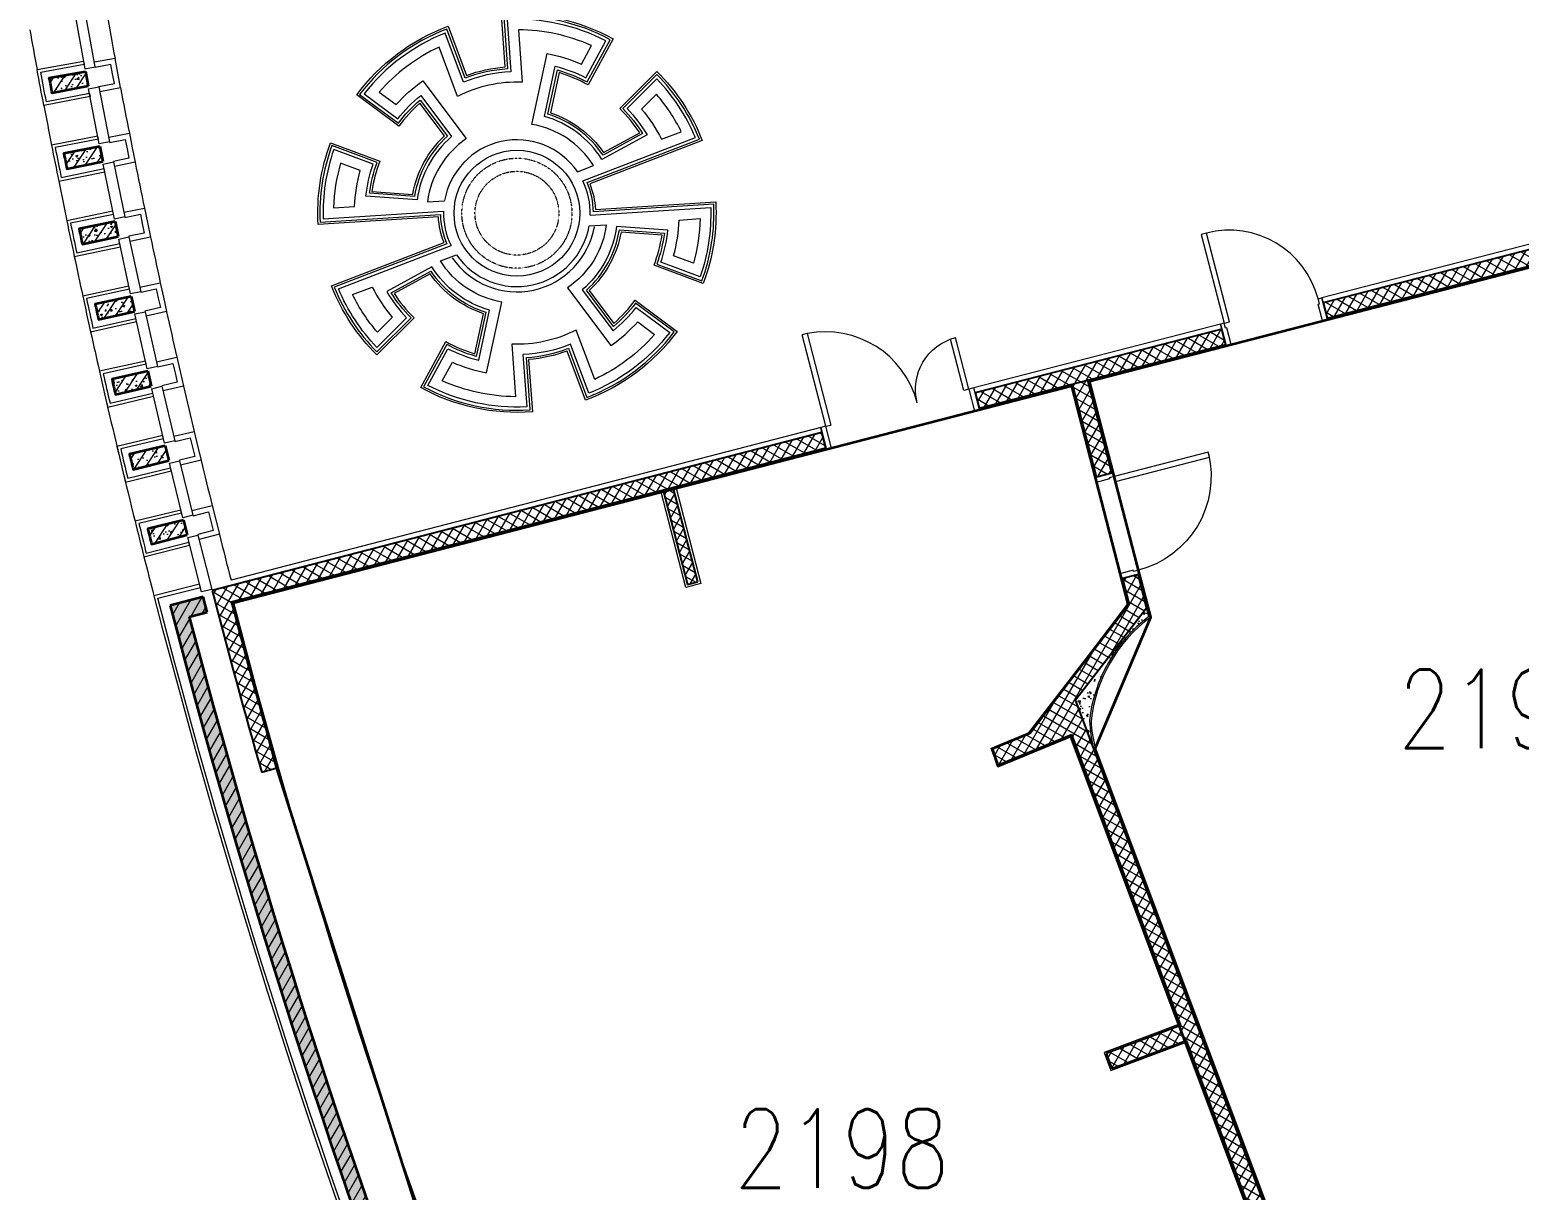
# Model space of a CAD drawing. Header units: inches. Extents: x 342932 to 557958, y 80625 to 242727.
# Drawn here: x 344131 to 358342, y 144757 to 155827 of the extents above; entities that cross this region are included whole.
import ezdxf
from ezdxf.enums import TextEntityAlignment as Align

# ---------------------------------------------------------------- set-up
doc = ezdxf.new("R2010")
doc.units = ezdxf.units.IN
doc.header["$MEASUREMENT"] = 0
doc.linetypes.add('First Floor$0$HIDDEN', pattern=[0.375, 0.25, -0.125])
for name, color, linetype, lineweight in [('First Floor$0$A-G250-G-Walls-Low-Level', 251, 'Continuous', 15), ('First Floor$0$A-G250-G-Walls-Precast-Concrete', 251, 'Continuous', 35), ('First Floor$0$A-G250-M-Walls-Blockwork', 7, 'Continuous', 25), ('First Floor$0$A-G250-M-Walls-Concrete', 251, 'Continuous', 20), ('First Floor$0$A-G252-H-Internal-Walls', 251, 'Continuous', 9), ('First Floor$0$A-G262-H-Precast-Panel', 251, 'Continuous', 5), ('First Floor$0$A-G312-M-Wall-Cladding-Panel', 7, 'Continuous', 9), ('First Floor$0$A-G312-M-Wall-Finish-Plaster', 7, 'Continuous', 15), ('First Floor$0$A-G321-M-Window', 251, 'Continuous', 9), ('First Floor$0$A-G322-M-Door', 251, 'Continuous', 15), ('First Floor$0$A-G4-M-Furniture and fittings', 251, 'Continuous', 9), ('First Floor$0$A-G4-M-Furniture-and-Fittings', 251, 'Continuous', 9), ('First Floor$0$Z-Z001-S-Room-Name-Identification-250', 7, 'Continuous', 15)]:
    doc.layers.add(name, color=color, linetype=linetype, lineweight=lineweight)
doc.styles.add('First Floor$0$Tag-RomanS', font='romans.shx', dxfattribs={"width": 0.8})
pattern_1 = [(50, (361382.11, 239676.52), (182.18467, -15.93909), [19.05, -209.55]), (355, (361382.11, 239676.52), (-35.24283, 191.05664), [15.24, -167.64]), (100.451, (361397.3, 239675.2), (146.9425, 175.1167), [16.19, -178.09]), (46.1842, (361382.11, 239727.32), (271.07904, -42.04233), [28.575, -314.325]), (96.6356, (361404.7, 239723.82), (237.4042, 247.42556), [24.285, -267.135]), (351.184, (361382.1, 239727.32), (237.4046, 247.4251), [22.86, -251.46]), (21, (361407.51, 239714.62), (151.61488, -102.26552), [19.05, -209.55]), (326, (361407.51, 239714.62), (61.80203, 184.18797), [15.24, -167.64]), (71.4514, (361420.15, 239706.1), (213.4165, 81.92286), [16.19, -178.09]), (37.5, (361382.114, 239676.52), (3.088603, 84.55504), [0, -165.608, 0, -170.18, 0, -168.275]), (7.5, (361382.11, 239676.52), (66.81966, 100.180575), [0, -97.028, 0, -161.798, 0, -64.135]), (327.5, (361325.47, 239676.52), (135.590595, -5.728744), [0, -63.5, 0, -198.12, 0, -262.89]), (317.5, (361300.07, 239676.52), (148.12918, 25.42649), [0, -82.55, 0, -131.572, 0, -186.69])]
pattern_2 = [(56.57816, (361382.11, 239676.52), (-66.24939, 43.71966), [])]
pattern_3 = [(150, (361382.11, 239676.52), (-39.6875, -68.740766), []), (240, (361382.11, 239676.52), (68.740766, -39.6875), [])]

# ---------------------------------------------------------------- blocks, each defined once
blk = doc.blocks.new('First Floor$0$tag-roomname')
at = {"lineweight": 18, "ltscale": 0.01, "style": 'First Floor$0$Tag-RomanS', "width": 0.8}
blk.add_attdef('ROOM_NO_2', text='', height=3, dxfattribs=at).set_placement((0, 1.612), align=Align.MIDDLE_CENTER)
at = {"linetype": 'ByBlock', "lineweight": 15, "ltscale": 0.01, "style": 'First Floor$0$Tag-RomanS', "width": 0.8, "flags": 1}
for tag, p in [('ROOM_NAME_1', (0, -2.288)), ('ROOM_NAME_2', (0, -5.744))]:
    blk.add_attdef(tag, text='', height=2.5, dxfattribs=at).set_placement(p, align=Align.MIDDLE_CENTER)
blk = doc.blocks.new('First Floor$0$d1000-215')
at = {"layer": 'First Floor$0$A-G322-M-Door'}
for points in [[(88, 1089), (38, 1089), (38, 215), (88, 215)], [(50, 165), (38, 165), (38, 215), (0, 215), (0, 0), (50, 0)]]:
    blk.add_lwpolyline(points, close=True, dxfattribs=at)
at = {"layer": 'First Floor$0$A-G322-M-Door', "elevation": 0}
blk.add_lwpolyline([(950, 165), (962, 165), (962, 215), (1000, 215), (1000, 0), (950, 0)], close=True, dxfattribs=at)
at = {"layer": 'First Floor$0$A-G322-M-Door'}
blk.add_arc((88, 215), 874, 0.0007, 90, dxfattribs=at)
blk = doc.blocks.new('First Floor$0$d1')
at = {"layer": 'First Floor$0$A-G322-M-Door'}
for p, q in [((-1625, 654, 0), (-1673, 641, 0)), ((-1448, -230, 0), (-1673, 641, 0)), ((-1625, 654, 0), (-1399, -218, 0)), ((-1448, -230, 0), (-1399, -218, 0))]:
    blk.add_line(p, q, dxfattribs=at)
at = {"layer": 'First Floor$0$A-G322-M-Door', "extrusion": (0, 2.52435e-29, -1)}
for p, q in [((-131, 111, 0), (-258, 601, 0)), ((-82, 123, 0), (-210, 616, 0)), ((-82, 123, 0), (-131, 111, 0))]:
    blk.add_line(p, q, dxfattribs=at)
at = {"layer": 'First Floor$0$A-G322-M-Door', "extrusion": (0, 2.52435e-29, -1), "elevation": 0}
for points in [[(82, 123), (29, -85), (-20, -72), (34, 136), (82, 123)], [(1442, -451), (1394, -438), (1448, -230), (1496, -243), (1442, -451)]]:
    blk.add_lwpolyline(points, dxfattribs=at)
at = {"layer": 'First Floor$0$A-G322-M-Door'}
blk.add_arc((-1450, -232, 0), 903, 14.5667, 101.1651, dxfattribs=at)
at = {"layer": 'First Floor$0$A-G322-M-Door', "extrusion": (0, 2.52435e-29, -1)}
blk.add_arc((82, 122, 0), 510, 345.5935, 75.5064, dxfattribs=at)
blk = doc.blocks.new('First Floor$0$d1000-180')
at = {"layer": 'First Floor$0$A-G322-M-Door'}
blk.add_lwpolyline([(-88, 1104), (-38, 1104), (-38, 180), (-88, 180)], close=True, dxfattribs=at)
for points in [[(-950, 130), (-950, 0), (-1000, 0), (-1000, 180), (-962, 180), (-962, 130), (-950, 130)], [(-38, 180), (-38, 130), (-50, 130), (-50, 0), (0, 0), (0, 180), (-38, 180)]]:
    blk.add_lwpolyline(points, dxfattribs=at)
blk.add_arc((-38, 180), 924, 90.7586, 180.0053, dxfattribs=at)
blk = doc.blocks.new('First Floor$0$Bench Type04')
at = {"layer": 'First Floor$0$A-G4-M-Furniture and fittings', "elevation": 0}
blk.add_lwpolyline([(765, 1172, 0.053574), (499, 1308), (388, 932, -0.161006), (868, 517), (1224, 680, 0.053574), (1051, 924), (1429, 1252, -0.146465), (1882, 260), (1387, 189, -0.067933), (1387, -189), (1882, -260, -0.146465), (1429, -1252), (1051, -924, 0.053574), (1224, -680), (868, -517, -0.161006), (388, -932), (499, -1308, 0.053574), (765, -1172), (1036, -1593, -0.104858), (300, -1876), (126, -739, -0.084907), (-126, -739), (-300, -1876, -0.104858), (-1036, -1593), (-765, -1172, 0.053574), (-499, -1308), (-388, -932, -0.161006), (-868, -517), (-1224, -680, 0.053574), (-1051, -924), (-1429, -1252, -0.146465), (-1882, -260), (-1387, -189, -0.067933), (-1387, 189), (-1882, 260, -0.146465), (-1429, 1252), (-1051, 924, 0.053574), (-1224, 680), (-868, 517, -0.161006), (-388, 932), (-499, 1308, 0.053574), (-765, 1172), (-1036, 1593, -0.104858), (-300, 1876), (-126, 739, -0.084907), (126, 739), (300, 1876, -0.104858), (1036, 1593), (765, 1172)], format="xyb", dxfattribs=at)
at = {"layer": 'First Floor$0$A-G4-M-Furniture and fittings'}
for points in [[(143, -716), (317, -1853, 0.099478), (1008, -1587), (759, -1200, -0.053835), (486, -1334), (364, -921, 0.1703), (859, -491), (1252, -671, -0.053835), (1080, -922), (1427, -1224, 0.141065), (1859, -277), (1364, -206, 0.075164), (1364, 206), (1859, 277, 0.141065), (1427, 1224), (1080, 922, -0.053835), (1252, 671), (859, 491, 0.1703), (364, 921), (486, 1334, -0.053835), (759, 1200), (1008, 1587, 0.099478), (317, 1853), (143, 716, 0.098977), (-143, 716), (-317, 1853, 0.099478), (-1008, 1587), (-759, 1200, -0.053835), (-486, 1334), (-364, 921, 0.1703), (-859, 491), (-1252, 671, -0.053835), (-1080, 922), (-1427, 1224, 0.141065), (-1859, 277), (-1364, 206, 0.075164), (-1364, -206), (-1859, -277, 0.141065), (-1427, -1224), (-1080, -922, -0.053835), (-1252, -671), (-859, -491, 0.1703), (-364, -921), (-486, -1334, -0.053835), (-759, -1200), (-1008, -1587, 0.099478), (-317, -1853), (-143, -716, 0.098977), (143, -716)], [(-168, 680), (-342, 1818, 0.0912), (-966, 1578), (-750, 1241, -0.054208), (-466, 1373), (-328, 902, 0.184997), (-847, 453), (-1293, 656, -0.054208), (-1122, 919), (-1424, 1181, 0.13276), (-1825, 303), (-1330, 232, 0.086431), (-1330, -232), (-1825, -303, 0.13276), (-1424, -1181), (-1122, -919, -0.054208), (-1293, -656), (-847, -453, 0.184997), (-328, -902), (-466, -1373, -0.054208), (-750, -1241), (-966, -1578, 0.0912), (-342, -1818), (-168, -680)], [(168, 680), (342, 1818, -0.0912), (966, 1578), (750, 1241, 0.054208), (466, 1373), (328, 902, -0.184997), (847, 453), (1293, 656, 0.054208), (1122, 919), (1424, 1181, -0.13276), (1825, 303), (1330, 232, -0.086431), (1330, -232), (1825, -303, -0.13276), (1424, -1181), (1122, -919, 0.054208), (1293, -656), (847, -453, -0.184997), (328, -902), (466, -1373, 0.054208), (750, -1241), (966, -1578, -0.0912), (342, -1818), (168, -680)], [(-264, 648), (-289, 810, 0.214771), (-798, 320), (-1426, 607, -0.055297), (-1258, 905), (-1410, 1037, 0.10312), (-1707, 387), (-1210, 315, 0.128213), (-1210, -315), (-1707, -387, 0.10312), (-1410, -1037), (-1258, -905, -0.055297), (-1426, -607), (-798, -320, 0.214771), (-289, -810), (-264, -648)], [(264, 648), (289, 810, -0.214771), (798, 320), (1426, 607, 0.055297), (1258, 905), (1410, 1037, -0.10312), (1707, 387), (1210, 315, -0.128213), (1210, -315), (1707, -387, -0.10312), (1410, -1037), (1258, -905, 0.055297), (1426, -607), (798, -320, -0.214771), (289, -810), (264, -648)]]:
    blk.add_lwpolyline(points, format="xyb", dxfattribs=at)
for points in [[(-394, 1499), (-424, 1698, 0.061602), (-825, 1543), (-717, 1374, -0.055965), (-394, 1499)], [(394, 1499), (424, 1698, -0.061602), (825, 1543), (717, 1374, 0.055965), (394, 1499)], [(-394, -1499, -0.055965), (-717, -1374), (-825, -1543, 0.061602), (-424, -1698), (-394, -1499)], [(394, -1499, 0.055965), (717, -1374), (825, -1543, -0.061602), (424, -1698), (394, -1499)]]:
    blk.add_lwpolyline(points, format="xyb", close=True, dxfattribs=at)
blk.add_circle((0, 0), 600, dxfattribs=at)
at = {"layer": 'First Floor$0$A-G4-M-Furniture and fittings', "linetype": 'First Floor$0$HIDDEN', "ltscale": 0.35}
for radius in [525, 400]:
    blk.add_circle((0, 0, 0), radius, dxfattribs=at)
at = {"layer": 'First Floor$0$A-G4-M-Furniture and fittings'}
for centre, radius, start, end in [((0, 0), 700, 112.1819, 247.8181), ((0, 0), 700, 76.1207, 103.8793), ((0, 0, 0), 700, 292.1819, 67.8181), ((0, 0, 0), 750, 292.1819, 67.8181), ((0, 0, 0), 700, 256.1207, 283.8793)]:
    blk.add_arc(centre, radius, start, end, dxfattribs=at)

msp = doc.modelspace()

# ---------------------------------------------------------------- hatches: boundary and pattern name
at = {"layer": 'First Floor$0$A-G252-H-Internal-Walls'}
h = msp.add_hatch(dxfattribs=at)
h.set_pattern_fill('ANSI37', color=256, scale=25, angle=105, style=0)
h.set_pattern_definition(pattern_3)
h.paths.add_polyline_path([(360096, 154585.8), (359950.2, 154550.3, 0.0017427), (360053.2, 154148.1), (356471.5, 153221.2), (356509.1, 153076), (360091.1, 154003, 0.0050735), (360409.6, 152837.1), (360553.9, 152878.2, -0.0074402)])
h = msp.add_hatch(dxfattribs=at)
h.set_pattern_fill('ANSI37', color=256, scale=25, angle=105, style=0)
h.set_pattern_definition(pattern_3)
h.paths.add_polyline_path([(355541, 152825.4), (355503.4, 152970.6), (353151.3, 152361.9), (353188.9, 152216.7)])
h = msp.add_hatch(dxfattribs=at)
h.set_pattern_fill('ANSI37', color=256, scale=25, angle=105, style=0)
h.set_pattern_definition(pattern_3)
h.paths.add_polyline_path([(354308.8, 151561.4), (354454, 151599), (354224.8, 152484.8), (354079.6, 152447.2)])
h = msp.add_hatch(dxfattribs=at)
h.set_pattern_fill('ANSI37', color=256, scale=25, angle=105, style=0)
h.set_pattern_definition(pattern_3)
h.paths.add_polyline_path([(351727.1, 151838.4), (351689.3, 151983.5), (345870.3, 150477.5, 0.0060497), (346343.8, 148740.6), (346488, 148781.8, -0.0055442), (346053.3, 150370)])
h = msp.add_hatch(dxfattribs=at)
h.set_pattern_fill('ANSI37', color=256, scale=25, angle=105, style=0)
h.set_pattern_definition(pattern_3)
h.paths.add_polyline_path([(350270.6, 151461.4), (350173.8, 151436.4), (350406.8, 150536), (350503.6, 150561.1)])
h = msp.add_hatch(dxfattribs=at)
h.set_pattern_fill('ANSI37', color=256, scale=25, angle=105, style=0)
h.set_pattern_definition(pattern_3)
h.paths.add_polyline_path([(354107.5, 149433.6), (354785.3, 150311), (354702.6, 150630.3), (354557.4, 150592.8), (354621.7, 150344.5), (353672.8, 149116.3), (353314.5, 148967.8), (353371.2, 148813.7), (354071, 149103.5), (355111.2, 146327.9), (354400.9, 146061.7), (354454.2, 145917.1), (355165.3, 146183.6), (355736.3, 144659.8), (355020.9, 144391.7), (355072.8, 144251), (355788.9, 144519.4), (357237.3, 140654.4), (358458.6, 141240.7), (358922.4, 140380.1), (359054.4, 140451.3), (358593.9, 141305.7), (362751.7, 143301.7), (362684.1, 143435.7), (357320.2, 140860.6)])
h = msp.add_hatch(dxfattribs=at)
h.set_pattern_fill('AR-CONC', color=256, angle=90, style=0)
h.set_pattern_definition([(140, (361382.11, 239676.52), (15.93909, 182.18467), [19.05, -209.55]), (85, (361382.11, 239676.52), (-191.05664, -35.24283), [15.24, -167.64]), (190.451, (361383.44, 239691.7), (-175.1167, 146.9425), [16.19, -178.09]), (136.1842, (361331.31, 239676.52), (42.04233, 271.07904), [28.575, -314.325]), (186.6356, (361334.82, 239699.1), (-247.42556, 237.4042), [24.285, -267.135]), (81.184, (361331.3, 239676.52), (-247.4251, 237.4046), [22.86, -251.46]), (111, (361344.01, 239701.92), (102.26552, 151.61488), [19.05, -209.55]), (56, (361344.01, 239701.92), (-184.18797, 61.80203), [15.24, -167.64]), (161.4514, (361352.54, 239714.56), (-81.92286, 213.4165), [16.19, -178.09]), (127.5, (361382.114, 239676.52), (-84.55504, 3.088603), [0, -165.608, 0, -170.18, 0, -168.275]), (97.5, (361382.11, 239676.52), (-100.180575, 66.81966), [0, -97.028, 0, -161.798, 0, -64.135]), (57.5, (361382.114, 239619.88), (5.728744, 135.590595), [0, -63.5, 0, -198.12, 0, -262.89]), (47.5, (361382.11, 239594.48), (-25.42649, 148.12918), [0, -82.55, 0, -131.572, 0, -186.69])])
edge = h.paths.add_edge_path()
edge.add_arc((355667.7, 149081.3), 1434.2, 126.93888, 173.80651)
edge.add_arc((355528, 149292.9), 1287.4, 182.53211, 194.74602)
edge.add_line((354283, 148965.3), (354107.5, 149433.6))
edge.add_line((354107.5, 149433.6), (354784.5, 150310))
edge.add_line((354784.5, 150310), (354805.8, 150227.7))
at = {"layer": 'First Floor$0$A-G262-H-Precast-Panel'}
h = msp.add_hatch(dxfattribs=at)
h.set_pattern_fill('ANSI31', color=256, scale=25, angle=11.57816, style=0)
h.set_pattern_definition(pattern_2)
h.paths.add_polyline_path([(344661.2, 155430.5), (344316.9, 155367.7, 0.0004974), (344344.5, 155221.4), (344688.2, 155287.8, -0.0004872)])
h = msp.add_hatch(dxfattribs=at)
h.set_pattern_fill('AR-CONC', color=256, style=0)
h.set_pattern_definition(pattern_1)
h.paths.add_polyline_path([(344661.2, 155430.5), (344316.9, 155367.7, 0.0004974), (344344.5, 155221.4), (344688.2, 155287.8, -0.0004872)])
h = msp.add_hatch(dxfattribs=at)
h.set_pattern_fill('AR-CONC', color=256, style=0)
h.set_pattern_definition(pattern_1)
h.paths.add_polyline_path([(344813.3, 154642.2), (344799.5, 154713.5), (344455.8, 154647.1, 0.0002487), (344470.3, 154574)])
h.paths.add_polyline_path([(344813.3, 154642.2), (344470.3, 154574, 0.0002487), (344484.9, 154501), (344827.1, 154571)])
h = msp.add_hatch(dxfattribs=at)
h.set_pattern_fill('ANSI31', color=256, scale=25, angle=11.57816, style=0)
h.set_pattern_definition(pattern_2)
h.paths.add_polyline_path([(344813.3, 154642.2), (344470.3, 154574, 0.0002487), (344484.9, 154501), (344827.1, 154571)])
h.paths.add_polyline_path([(344813.3, 154642.2), (344799.5, 154713.5), (344455.8, 154647.1, 0.0002487), (344470.3, 154574)])
h = msp.add_hatch(dxfattribs=at)
h.set_pattern_fill('ANSI31', color=256, scale=25, angle=11.57816, style=0)
h.set_pattern_definition(pattern_2)
h.paths.add_polyline_path([(344944.9, 153997.4), (344601.9, 153927.5, 0.0004974), (344632.4, 153781.8), (344974.6, 153855.2)])
h = msp.add_hatch(dxfattribs=at)
h.set_pattern_fill('AR-CONC', color=256, style=0)
h.set_pattern_definition(pattern_1)
h.paths.add_polyline_path([(344601.9, 153927.5, 0.0004974), (344632.4, 153781.8), (344974.6, 153855.2), (344944.9, 153997.4)])
h = msp.add_hatch(dxfattribs=at)
h.set_pattern_fill('AR-CONC', color=256, style=0)
h.set_pattern_definition(pattern_1)
h.paths.add_polyline_path([(345128.4, 153140.9), (345097.3, 153282.7), (344755, 153209.5, 0.0004974), (344786.9, 153064)])
h = msp.add_hatch(dxfattribs=at)
h.set_pattern_fill('ANSI31', color=256, scale=25, angle=11.57816, style=0)
h.set_pattern_definition(pattern_2)
h.paths.add_polyline_path([(345128.4, 153140.9), (345097.3, 153282.7), (344755, 153209.5, 0.0004974), (344786.9, 153064)])
h = msp.add_hatch(dxfattribs=at)
h.set_pattern_fill('ANSI31', color=256, scale=25, angle=11.57816, style=0)
h.set_pattern_definition(pattern_2)
h.paths.add_polyline_path([(344915.1, 152493, 0.0004974), (344948.5, 152347.8), (345289.2, 152428), (345256.7, 152569.5)])
h = msp.add_hatch(dxfattribs=at)
h.set_pattern_fill('AR-CONC', color=256, style=0)
h.set_pattern_definition(pattern_1)
h.paths.add_polyline_path([(345289.2, 152428), (345256.7, 152569.5), (344915.1, 152493, 0.0004974), (344948.5, 152347.8)])
h = msp.add_hatch(dxfattribs=at)
h.set_pattern_fill('AR-CONC', color=256, style=0)
h.set_pattern_definition(pattern_1)
h.paths.add_polyline_path([(345082.3, 151778.1, 0.0004974), (345117, 151633.3), (345456.2, 151716.6), (345422.3, 151857.8)])
h = msp.add_hatch(dxfattribs=at)
h.set_pattern_fill('ANSI31', color=256, scale=25, angle=11.57816, style=0)
h.set_pattern_definition(pattern_2)
h.paths.add_polyline_path([(345082.3, 151778.1, 0.0004974), (345117, 151633.3), (345456.2, 151716.6), (345422.3, 151857.8)])
h = msp.add_hatch(dxfattribs=at)
h.set_pattern_fill('ANSI31', color=256, scale=25, angle=11.57816, style=0)
h.set_pattern_definition(pattern_2)
h.paths.add_polyline_path([(345256.4, 151064.9, 0.0004974), (345292.6, 150920.4), (345631.7, 151007.2), (345596.4, 151148.1)])
h = msp.add_hatch(dxfattribs=at)
h.set_pattern_fill('AR-CONC', color=256, style=0)
h.set_pattern_definition(pattern_1)
h.paths.add_polyline_path([(345256.4, 151064.9, 0.0004974), (345292.6, 150920.4), (345631.7, 151007.2), (345596.4, 151148.1)])
h = msp.add_hatch(dxfattribs=at)
h.set_pattern_fill('AR-CONC', color=256, style=0)
h.set_pattern_definition(pattern_1)
h.paths.add_polyline_path([(345651.2, 150227.8), (345820.6, 150271.9), (345782.5, 150417.6), (345468, 150335.7, 0.0321023), (348475.6, 141220.8), (348614.8, 141276.9, -0.0315978)])
h = msp.add_hatch(dxfattribs=at)
h.set_pattern_fill('ANSI31', color=256, scale=25, angle=15, style=0)
h.set_pattern_definition([(60, (361382.11, 239676.52), (-68.740766, 39.6875), [])])
h.paths.add_polyline_path([(345651.2, 150227.8), (345820.6, 150271.9), (345782.5, 150417.6), (345468, 150335.7, 0.0321023), (348475.6, 141220.8), (348614.8, 141276.9, -0.0315978)])

# ---------------------------------------------------------------- linework, layer by layer
at = {"lineweight": 35}
msp.add_lwpolyline([(360080.3, 153984.7), (360409.6, 152837.1), (361347, 149841.5), (362149.5, 147596.5), (362822.3, 145934.6), (363682.1, 143993), (357328.5, 140881.2), (354297.3, 148969.8), (354825.5, 150223.6), (354719.1, 150634.6), (354243.1, 152474)], close=True, dxfattribs=at)
at = {"lineweight": 35, "elevation": 0}
msp.add_lwpolyline([(346071.6, 150359.2), (354068.8, 152428.9), (354607.2, 150348.4), (353672.8, 149116.3), (353314.5, 148967.8), (353367, 148802.3), (354060.3, 149089.4), (357229, 140633.8), (358452.2, 141221), (360357.1, 137686.3), (352782.1, 133499.8), (351211, 136495.9), (348909.1, 141685), (347821, 144589.8), (346488, 148781.8)], close=True, dxfattribs=at)
at = {"layer": 'First Floor$0$A-G250-G-Walls-Low-Level'}
for centre, radius, start, end in [((424411.2, 170215.1, 0), 80808.8, 190.138364, 190.453651), ((417882.1, 169176.5), 74950, 190.260029, 190.554344), ((424367.1, 170449.4, 0), 80808.8, 190.822672, 191.13819), ((417882.1, 169176.5), 74950, 190.821906, 191.116221), ((424354.4, 170513, 0), 80808.8, 191.384092, 191.70019), ((417882.1, 169176.5), 74950, 191.383779, 191.678221), ((424340.9, 170576.4, 0), 80808.8, 191.946092, 192.26219), ((417882.1, 169176.5), 74950, 191.945779, 192.240221), ((424326.9, 170639.7, 0), 80808.8, 192.508672, 192.82419), ((417882.1, 169176.5), 74950, 192.507779, 192.802221), ((424312.2, 170702.8, 0), 80808.8, 193.070672, 193.38619), ((417882.1, 169176.5), 74950, 193.069779, 193.926221), ((424296.9, 170765.8, 0), 80808.8, 193.632672, 193.94819), ((424281, 170828.7, 0), 80808.8, 194.194672, 194.514466), ((417882.1, 169176.5), 74950, 194.193779, 194.488221)]:
    msp.add_arc(centre, radius, start, end, dxfattribs=at)
at = {"layer": 'First Floor$0$A-G250-G-Walls-Precast-Concrete'}
for p, q in [((344661.2, 155430.5), (344688.2, 155287.8)), ((344799.5, 154713.5), (344827.1, 154571, 0)), ((344944.9, 153997.4, 0), (344974.6, 153855.2, 0)), ((345097.3, 153282.7, 0), (345128.4, 153140.9, 0)), ((345256.7, 152569.5, 0), (345289.2, 152428, 0)), ((345422.3, 151857.8, 0), (345456.2, 151716.6, 0)), ((345596.4, 151148.1), (345631.7, 151007.2)), ((345783.8, 150417.9), (345469.3, 150336)), ((345822.1, 150271.3), (345783.8, 150417.9)), ((345652.7, 150227.2), (345822.1, 150271.3))]:
    msp.add_line(p, q, dxfattribs=at)
for points in [[(344688.2, 155287.8), (344344.5, 155221.4, -0.0004974), (344316.9, 155367.7), (344661.2, 155430.5)], [(345596.4, 151148.1), (345256.4, 151064.9, 0.0004974), (345292.6, 150920.4), (345631.7, 151007.2)]]:
    msp.add_lwpolyline(points, format="xyb", dxfattribs=at)
at = {"layer": 'First Floor$0$A-G250-G-Walls-Precast-Concrete', "elevation": 0}
for points in [[(344799.5, 154713.5), (344455.8, 154647.1, 0.0004974), (344484.9, 154501), (344827.1, 154571)], [(344944.9, 153997.4), (344601.9, 153927.5, 0.0004974), (344632.4, 153781.8), (344974.6, 153855.2)], [(345097.3, 153282.7), (344755, 153209.5, 0.0004974), (344786.9, 153064), (345128.4, 153140.9)], [(345256.7, 152569.5), (344915.1, 152493, 0.0004974), (344948.5, 152347.8), (345289.2, 152428)], [(345422.3, 151857.8), (345082.3, 151778.1, 0.0004974), (345117, 151633.3), (345456.2, 151716.6)]]:
    msp.add_lwpolyline(points, format="xyb", dxfattribs=at)
at = {"layer": 'First Floor$0$A-G250-G-Walls-Precast-Concrete'}
for centre, radius, start, end in [((417883.3, 169177.2), 74825, 194.584225, 209.177477), ((417884.1, 169177.6), 74675.9, 194.700617, 209.062846)]:
    msp.add_arc(centre, radius, start, end, dxfattribs=at)
at = {"layer": 'First Floor$0$A-G250-M-Walls-Blockwork'}
for p, q in [((360053.2, 154148.1), (356471.5, 153221.2, 0)), ((356509.1, 153076, 0), (360091.1, 154003)), ((356471.5, 153221.2, 0), (356509.1, 153076)), ((355503.4, 152970.6, 0), (353151.3, 152361.9, 0)), ((355541, 152825.4, 0), (355503.4, 152970.6, 0)), ((353188.9, 152216.7, 0), (355541, 152825.4, 0)), ((353151.3, 152361.9, 0), (353188.9, 152216.7, 0)), ((351689.3, 151983.5, 0), (345870.3, 150477.5)), ((351727.4, 151837.4, 0), (351689.3, 151983.5, 0)), ((346053.3, 150370), (351727.1, 151838.4, 0)), ((350173.8, 151436.4, 0), (350406.8, 150536, 0)), ((350503.6, 150561.1, 0), (350270.6, 151461.4, 0)), ((350406.8, 150536, 0), (350503.6, 150561.1, 0)), ((354704.6, 150630.9, 0), (354557.4, 150592.8, 0)), ((354557.4, 150592.8, 0), (354621.7, 150344.5, 0)), ((354786.8, 150313, 0), (354704.6, 150630.9, 0)), ((354621.7, 150344.5, 0), (353672.8, 149116.3, 0)), ((354107.5, 149433.6, 0), (354785.3, 150311, 0)), ((357320.2, 140860.6, 0), (354107.5, 149433.6, 0)), ((353672.8, 149116.3, 0), (353314.5, 148967.8, 0)), ((353371.2, 148813.7, 0), (354071, 149103.5, 0)), ((354071, 149103.5, 0), (355111.2, 146327.9, 0)), ((353314.5, 148967.8, 0), (353371.2, 148813.7, 0)), ((346488, 148781.8), (346343.8, 148740.6)), ((355111.2, 146327.9, 0), (354400.9, 146061.7, 0)), ((354454.2, 145917.1, 0), (355165.3, 146183.6, 0)), ((355165.3, 146183.6, 0), (355736.3, 144659.8, 0)), ((354400.9, 146061.7, 0), (354454.2, 145917.1, 0))]:
    msp.add_line(p, q, dxfattribs=at)
at = {"layer": 'First Floor$0$A-G250-M-Walls-Blockwork', "extrusion": (0, 0, -1)}
for p, q in [((354308.8, 151561.4, 0), (354079.6, 152447.2, 0)), ((354454, 151599, 0), (354224.8, 152484.8, 0)), ((354308.8, 151561.4, 0), (354454, 151599, 0))]:
    msp.add_line(p, q, dxfattribs=at)
at = {"layer": 'First Floor$0$A-G250-M-Walls-Blockwork'}
for radius, start, end in [(74398.8, 194.556092, 195.942554), (74248.8, 194.671936, 195.942553)]:
    msp.add_arc((417881, 169176), radius, start, end, dxfattribs=at)
at = {"layer": 'First Floor$0$A-G250-M-Walls-Concrete'}
for p, q in [((354786.8, 150313, 0), (354107.5, 149433.6, 0)), ((354808.4, 150229.6, 0), (354786.8, 150313, 0)), ((354107.5, 149433.6, 0), (354283, 148965.3, 0))]:
    msp.add_line(p, q, dxfattribs=at)
for centre, radius, start, end in [((355667.7, 149081.3, 0), 1434.2, 126.80928, 173.80651), ((355528, 149292.9, 0), 1287.4, 182.53211, 194.74602)]:
    msp.add_arc(centre, radius, start, end, dxfattribs=at)
at = {"layer": 'First Floor$0$A-G312-M-Wall-Cladding-Panel'}
for p, q in [((344643, 155528.8, 0), (344648.3, 155499.3, 0)), ((344701, 155219, 0), (344706.7, 155189.5, 0)), ((344785.5, 154782.1, 0), (344779.8, 154811.5, 0)), ((344847.1, 154473, 0), (344841.1, 154502.4, 0)), ((344930.2, 154065.8, 0), (344924.2, 154095.2, 0)), ((344994.9, 153757.3, 0), (344988.6, 153786.6, 0)), ((345081.9, 153351, 0), (345075.6, 153380.3, 0)), ((345149.6, 153043.1, 0), (345143, 153072.4, 0)), ((345240.6, 152637.7, 0), (345234.1, 152666.9, 0)), ((345311.3, 152330.5, 0), (345304.5, 152359.7, 0)), ((345406.3, 151926, 0), (345399.5, 151955.2, 0)), ((345480.1, 151619.5, 0), (345472.9, 151648.6, 0))]:
    msp.add_line(p, q, dxfattribs=at)
for points in [[(344706.7, 155189.5), (344265.1, 155104.1, -0.0011675), (344200.1, 155448.1), (344643, 155528.8)], [(344701, 155219), (344288.9, 155139.3, -0.0009666), (344235.2, 155424), (344648.3, 155499.3)], [(345579, 151215.9), (345571.9, 151245), (345135.2, 151138.1, 0.0011674), (345220.2, 150798.6), (345655.8, 150910.2), (345648.3, 150939.2)], [(345577.6, 151215.5), (345171.5, 151116.2, 0.0009666), (345241.9, 150835.2), (345648.3, 150939.2)]]:
    msp.add_lwpolyline(points, format="xyb", dxfattribs=at)
at = {"layer": 'First Floor$0$A-G312-M-Wall-Cladding-Panel', "elevation": 0}
for points in [[(344779.8, 154811.5), (344338.3, 154726.2, 0.0011674), (344406.6, 154382.9), (344847.1, 154473)], [(344785.5, 154782.1), (344373.6, 154702.4, 0.0009666), (344430.1, 154418.3), (344841.1, 154502.4)], [(344924.2, 154095.2), (344483.6, 154005.5, 0.0011674), (344555.2, 153662.9), (344994.9, 153757.3)], [(344930.2, 154065.8), (344519.1, 153982.1, 0.0009666), (344578.4, 153698.6), (344988.6, 153786.6)], [(345075.6, 153380.3), (344635.9, 153286.3, 0.0011674), (344710.9, 152944.4), (345149.6, 153043.1)], [(345081.9, 153351), (344671.6, 153263.3, 0.0009666), (344733.7, 152980.3), (345143, 153072.4)], [(345234.1, 152666.9), (344795.3, 152568.6, 0.0011674), (344873.7, 152227.5), (345311.3, 152330.5)], [(345240.6, 152637.7), (344831.2, 152545.9, 0.0009666), (344896.1, 152263.6), (345304.5, 152359.7)], [(345399.5, 151955.2), (344961.7, 151852.5, 0.0011674), (345043.4, 151512.2), (345480.1, 151619.5)], [(345406.3, 151926), (344997.9, 151830.2, 0.0009666), (345065.5, 151548.5), (345472.9, 151648.6)], [(353976.4, 133377.1), (352514.6, 132569.2, -0.064398), (345352.2, 150403.8), (345758.7, 150507.6), (345751.3, 150536.6), (345315.6, 150425.5, 0.0645987), (352503, 132528.5), (353990.9, 133350.9), (353990.9, 133350.9), (353976.4, 133377.1)]]:
    msp.add_lwpolyline(points, format="xyb", dxfattribs=at)
at = {"layer": 'First Floor$0$A-G312-M-Wall-Finish-Plaster'}
for p, q in [((359992.2, 154184), (356459, 153269.6, 0)), ((360080.3, 153984.7), (356512.8, 153061.4, 0)), ((356471.5, 153221.2, 0), (356459, 153269.6, 0)), ((356509.1, 153076), (356512.8, 153061.4)), ((355490.9, 153019, 0), (353138.8, 152410.3, 0)), ((355503.4, 152970.6, 0), (355490.9, 153019, 0)), ((355544.7, 152810.9, 0), (354243.1, 152474, 0)), ((355541, 152825.4, 0), (355544.7, 152810.9, 0)), ((353151.3, 152361.9, 0), (353138.8, 152410.3, 0)), ((353192.6, 152202.2, 0), (354068.8, 152428.9, 0)), ((354468.5, 151602.7, 0), (354243.1, 152474, 0)), ((353188.9, 152216.7, 0), (353192.6, 152202.2, 0)), ((351676.8, 152031.9, 0), (346051.4, 150576, 0)), ((351689.3, 151983.5, 0), (351676.8, 152031.9, 0)), ((350298.6, 151453.1, 0), (351622.3, 151795.7, 0)), ((351622.3, 151795.7, 0), (351730.9, 151823.9, 0)), ((351727.1, 151838.4, 0), (351730.9, 151823.9, 0)), ((354294.3, 151557.6, 0), (354308.8, 151561.4, 0)), ((354468.5, 151602.7, 0), (354454, 151599, 0)), ((346071.6, 150359.2, 0), (350153.3, 151415.6, 0)), ((350388.9, 150505.5), (350153.3, 151415.6)), ((350298.6, 151453.1), (350534.1, 150543.1)), ((350298.6, 151453.1), (350534.1, 150543.1)), ((350534.1, 150543.1), (350388.9, 150505.5)), ((354607.2, 150348.4, 0), (353655, 149116.4, 0)), ((353303.8, 148970.9, 0), (353655, 149116.4, 0)), ((353367, 148802.3, 0), (354060.3, 149089.4, 0)), ((355091.9, 146336.7, 0), (354060.3, 149089.4, 0)), ((353367, 148802.3, 0), (353303.8, 148970.9, 0)), ((354297.3, 148969.8, 0), (357328.5, 140881.2, 0)), ((355091.9, 146336.7, 0), (354381.7, 146070.6, 0)), ((354445.4, 145897.7, 0), (355156.5, 146164.2, 0)), ((355717, 144668.6, 0), (355156.5, 146164.2, 0)), ((354381.7, 146070.6, 0), (354445.4, 145897.7, 0))]:
    msp.add_line(p, q, dxfattribs=at)
at = {"layer": 'First Floor$0$A-G312-M-Wall-Finish-Plaster', "extrusion": (0, 0, -1)}
for p, q in [((354294.3, 151557.6, 0), (354068.8, 152428.9, 0)), ((354557.4, 150592.8, 0), (354544.8, 150589.5, 0)), ((354607.2, 150348.4, 0), (354544.8, 150589.5, 0)), ((354704.6, 150630.9, 0), (354719.1, 150634.6, 0)), ((354825.5, 150223.6, 0), (354719.1, 150634.6, 0))]:
    msp.add_line(p, q, dxfattribs=at)
at = {"layer": 'First Floor$0$A-G312-M-Wall-Finish-Plaster', "elevation": 0}
for points in [[(344799.2, 155238), (344996, 155276), (344969.8, 155414.6), (344943.9, 155553.2), (344746.7, 155517.2)], [(344790.4, 155282.1), (344789.7, 155287.1), (344937.6, 155315.7), (344920.7, 155405.4), (344903.9, 155495.1), (344755.7, 155468), (344754.6, 155472.9)], [(344883.7, 154801.1), (345080.5, 154839.1), (345107.9, 154700.8), (345135.5, 154562.6), (344939.1, 154522.4)], [(344892.2, 154756.9), (344893.2, 154752), (345041.1, 154780.6), (345058.8, 154691), (345076.7, 154601.6), (344929.1, 154571.4), (344930.2, 154565.9)], [(345028.2, 154085.8), (345224.6, 154125.7), (345253.3, 153987.7), (345282.3, 153849.7), (345086.3, 153807.6)], [(345037.2, 154041.7), (345038.2, 154036.8), (345185.8, 154066.8), (345204.4, 153977.4), (345223.2, 153888.2), (345075.8, 153856.5), (345077.1, 153851)], [(345179.7, 153371.9), (345375.7, 153413.8), (345405.8, 153276), (345436.2, 153138.4), (345240.6, 153094.4)], [(345189.1, 153327.9), (345190.2, 153323), (345337.5, 153354.5), (345357, 153265.3), (345376.6, 153176.2), (345229.6, 153143.1), (345230.9, 153137.6)], [(345338.2, 152659.5), (345533.8, 152703.4), (345565.3, 152565.9), (345597, 152428.5), (345401.8, 152382.6)], [(345348.1, 152615.6), (345349.2, 152610.7), (345496.2, 152643.7), (345516.5, 152554.7), (345537, 152465.8), (345390.4, 152431.3), (345391.7, 152425.8)], [(345503.7, 151948.8), (345698.9, 151994.5), (345731.7, 151857.4), (345764.7, 151720.3), (345570, 151672.5)], [(345514, 151905), (345515.1, 151900.1), (345661.8, 151934.5), (345683.1, 151845.7), (345704.4, 151757), (345558.1, 151721.1), (345559.5, 151715.6)], [(345676.2, 151239.7), (345870.9, 151287.3), (345905, 151150.5), (345939.4, 151013.8), (345745.2, 150964.1)], [(345686.9, 151196), (345688.1, 151191.1), (345834.4, 151226.9), (345856.5, 151138.4), (345878.8, 151049.9), (345732.8, 151012.5), (345734.2, 151007)]]:
    msp.add_lwpolyline(points, dxfattribs=at)
at = {"layer": 'First Floor$0$A-G312-M-Wall-Finish-Plaster'}
for centre, radius, start, end in [((417881, 169176, 0), 74233.8, 194.683546, 208.724136), ((355667.7, 149081.3, 0), 1419.2, 126.4037, 173.76029), ((355528, 149292.9, 0), 1272.4, 182.53211, 194.71192)]:
    msp.add_arc(centre, radius, start, end, dxfattribs=at)
at = {"layer": 'First Floor$0$A-G321-M-Window'}
for points in [[(344656.2, 155455), (344754.6, 155472.9), (344658.9, 155999.3), (344560.5, 155981.4), (344656.2, 155455)], [(344692.3, 155263.1), (344790.4, 155282.1), (344892.2, 154756.9), (344794, 154737.9), (344692.3, 155263.1)], [(344832.2, 154545.9), (344930.2, 154565.9), (345037.2, 154041.7), (344939.2, 154021.7), (344832.2, 154545.9)], [(344979.3, 153830.1), (345077.1, 153851), (345189.1, 153327.9), (345091.3, 153307), (344979.3, 153830.1)], [(345133.3, 153115.8), (345230.9, 153137.6), (345348.1, 152615.6), (345250.5, 152593.8), (345133.3, 153115.8)], [(345294.3, 152403), (345391.7, 152425.8), (345514, 151905), (345416.6, 151882.2), (345294.3, 152403)], [(345462.3, 151691.8), (345559.5, 151715.6), (345686.9, 151196), (345589.8, 151172.2), (345462.3, 151691.8)], [(345637.3, 150982.3), (345734.2, 151007), (345866.7, 150488.7), (345769.8, 150464), (345637.3, 150982.3)]]:
    msp.add_lwpolyline(points, dxfattribs=at)

# ---------------------------------------------------------------- block references
at = {"layer": 'First Floor$0$A-G322-M-Door', "rotation": 14.50979113795126}
msp.add_blockref('First Floor$0$d1000-215', (355544.7, 152810.9, 0), dxfattribs=at)
at = {"layer": 'First Floor$0$A-G322-M-Door'}
msp.add_blockref('First Floor$0$d1', (353172.9, 152274.5, 0), dxfattribs=at)
at = {"layer": 'First Floor$0$A-G322-M-Door', "xscale": -1, "rotation": 284.5100610615359}
msp.add_blockref('First Floor$0$d1000-180', (354294.3, 151557.6, 0), dxfattribs=at)
at = {"layer": 'First Floor$0$A-G4-M-Furniture-and-Fittings', "rotation": 282.3256708982827}
msp.add_blockref('First Floor$0$Bench Type04', (348778.4, 154077, 0), dxfattribs=at)
at = {"layer": 'First Floor$0$Z-Z001-S-Room-Name-Identification-250'}
ref = msp.add_blockref('First Floor$0$tag-roomname', (358211.7, 148944.9), dxfattribs=dict(at, xscale=250, yscale=250, zscale=250))
ref.add_attrib('ROOM_NO_2', '2196', dxfattribs={"layer": '0', "lineweight": 18, "ltscale": 0.01, "height": 750, "style": 'First Floor$0$Tag-RomanS', "width": 0.8}).set_placement((358211.7, 149347.8), align=Align.MIDDLE_CENTER)
ref = msp.add_blockref('First Floor$0$tag-roomname', (351878, 144751.3), dxfattribs=dict(at, xscale=250, yscale=250, zscale=250))
ref.add_attrib('ROOM_NO_2', '2198', dxfattribs={"layer": '0', "lineweight": 18, "ltscale": 0.01, "height": 750, "style": 'First Floor$0$Tag-RomanS', "width": 0.8}).set_placement((351878, 145154.3), align=Align.MIDDLE_CENTER)

doc.saveas('drawing.dxf')
